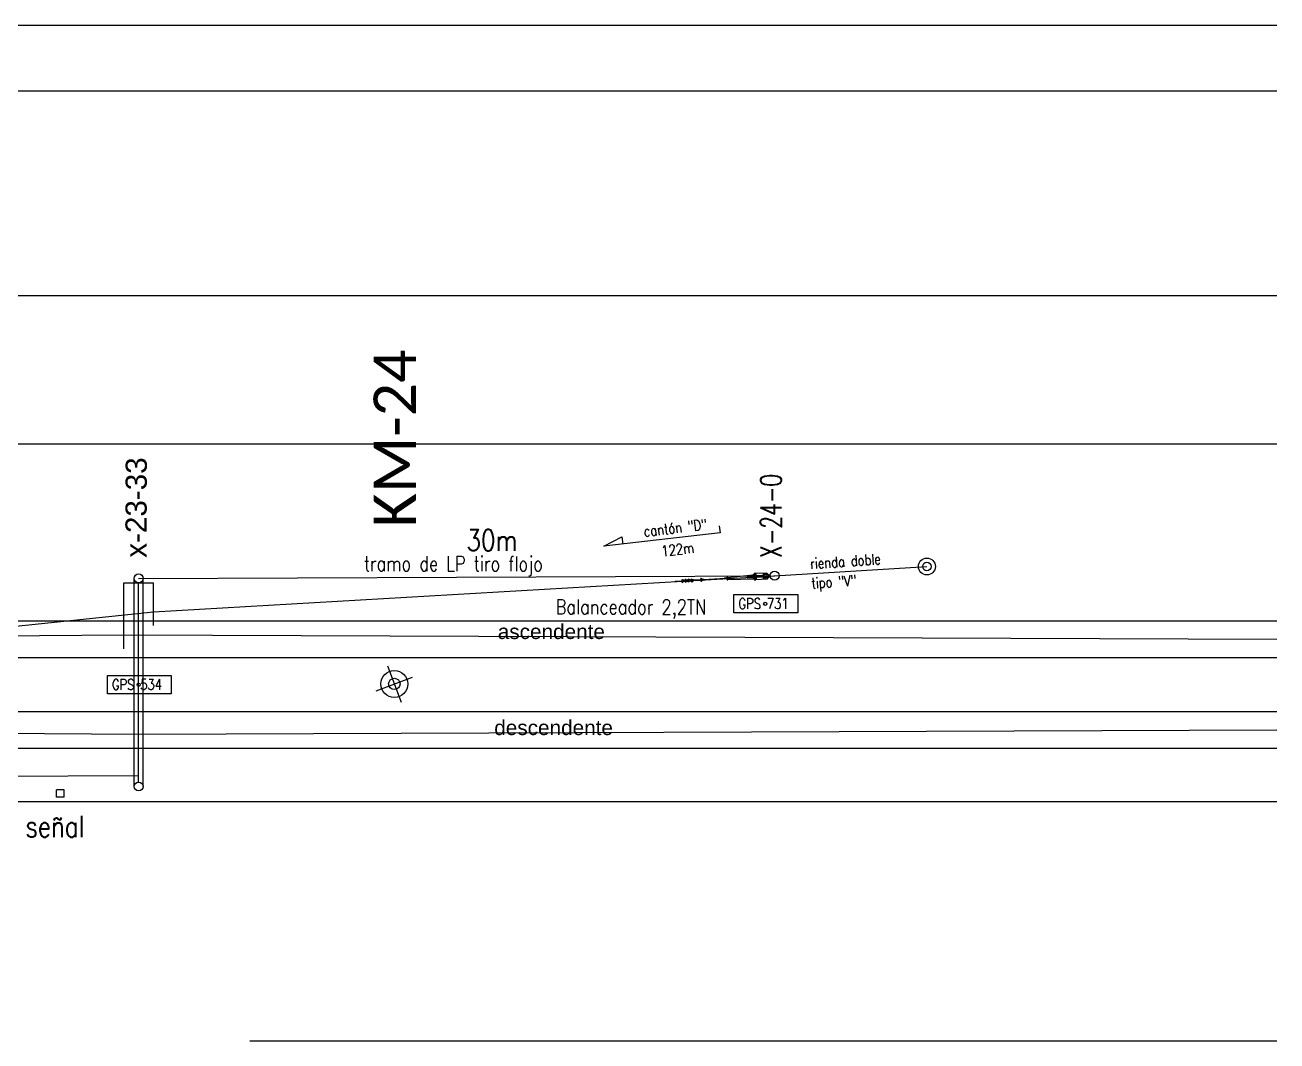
# Model space of a CAD drawing. Header units: millimetres. Extents: x 1022 to 1719, y 1617 to 1798.
# Drawn here: x 1659.9 to 1718.9, y 1693.6 to 1741.5 of the extents above; entities that cross this region are included whole.
import ezdxf

# ---------------------------------------------------------------- set-up
doc = ezdxf.new("R2010")
doc.units = ezdxf.units.MM
for name, color, linetype in [('CALLES', 8, 'Continuous'), ('EDIFICIOS', 8, 'Continuous'), ('LINEA_02', 8, 'Continuous'), ('n° de postación', 1, 'Continuous'), ('progresivas', 7, 'Continuous'), ('pórticos', 4, 'Continuous'), ('textos', 7, 'Continuous'), ('Textos catenaria', 7, 'Continuous'), ('vías', 8, 'Continuous')]:
    doc.layers.add(name, color=color, linetype=linetype)
doc.styles.add('progresivas', font='calibri.ttf')
doc.styles.add('ROMANS', font='arial.ttf', dxfattribs={"width": 0.7})
doc.styles.add('SIMPLEX', font='simplex.shx', dxfattribs={"width": 0.75})
doc.linetypes.add('ZIGZAG', pattern='A,0.00254,-5.08,[131,ltypeshp.shx,S=5.08,R=0,X=-5.08,Y=0],-10.16,[131,ltypeshp.shx,S=5.08,R=180,X=5.08,Y=0],-5.08', length=20.32254)

# ---------------------------------------------------------------- blocks, each defined once
blk = doc.blocks.new('Balanceador vista superior')
at = {"color": 3}
for p, q in [((-0.894, -0.317), (-0.947, 0.051)), ((-0.371, 0.09), (-0.942, 0.015)), ((-0.263, 0.015), (-0.552, -0.027)), ((-0.491, 0.058), (-0.545, 0.05)), ((-0.49, 0.046), (-0.543, 0.039)), ((-0.543, 0.039), (-0.535, -0.017)), ((-0.358, 0.001), (-0.491, 0.058)), ((-0.482, -0.009), (-0.49, 0.046)), ((-0.358, 0.001), (-0.371, 0.09)), ((-0.283, 0.012), (-0.371, 0.09)), ((-0.295, -0.095), (-0.31, 0.008)), ((-0.248, -0.088), (-0.263, 0.015)), ((-4.311, -0.687), (-4.33, -0.558)), ((-4.244, -0.579), (-4.275, -0.583)), ((-4.167, -0.666), (-4.185, -0.537)), ((-4.099, -0.558), (-4.131, -0.562)), ((-4.043, -0.572), (-4.076, -0.577)), ((-4.046, -0.583), (-4.031, -0.581)), ((-4.022, -0.645), (-4.041, -0.516)), ((-3.955, -0.537), (-3.986, -0.542)), ((-3.899, -0.552), (-3.932, -0.556)), ((-3.896, -0.571), (-3.929, -0.576)), ((-3.902, -0.562), (-3.887, -0.56)), ((-3.878, -0.624), (-3.896, -0.496)), ((-3.81, -0.516), (-3.842, -0.521)), ((-3.801, -0.58), (-3.833, -0.585)), ((-3.754, -0.531), (-3.787, -0.536)), ((-3.751, -0.551), (-3.784, -0.555)), ((-3.469, -0.5), (-3.757, -0.541)), ((-3.465, -0.493), (-3.469, -0.5)), ((-3.463, -0.505), (-3.469, -0.5)), ((-3.457, -0.492), (-3.465, -0.493)), ((-3.456, -0.504), (-3.463, -0.505)), ((-3.46, -0.499), (-3.445, -0.496)), ((-3.436, -0.561), (-3.455, -0.432)), ((-3.369, -0.453), (-3.4, -0.457)), ((-3.36, -0.517), (-3.391, -0.521)), ((-3.313, -0.467), (-3.346, -0.472)), ((-3.31, -0.487), (-3.343, -0.492)), ((-2.312, -0.333), (-3.316, -0.478)), ((-2.234, -0.298), (-2.344, -0.313)), ((-2.299, -0.312), (-2.344, -0.318)), ((-2.344, -0.318), (-2.344, -0.313)), ((-2.294, -0.35), (-2.338, -0.356)), ((-2.337, -0.361), (-2.338, -0.356)), ((-2.228, -0.345), (-2.337, -0.361)), ((-2.321, -0.368), (-2.331, -0.302)), ((-2.294, -0.35), (-2.299, -0.312)), ((-2.225, -0.362), (-2.237, -0.281)), ((-2.214, -0.268), (-1.006, -0.053)), ((-2.2, -0.367), (-0.98, -0.233)), ((-2.178, -0.355), (-2.189, -0.274)), ((-0.6, -0.046), (-1.253, -0.14)), ((-1.241, -0.219), (-1.253, -0.14)), ((-0.594, -0.086), (-1.247, -0.18)), ((-0.588, -0.125), (-1.241, -0.219)), ((-0.864, -0.01), (-1.009, -0.031)), ((-0.998, -0.103), (-1.009, -0.031)), ((-0.862, -0.027), (-1.002, -0.079)), ((-0.977, -0.255), (-0.987, -0.183)), ((-0.835, -0.217), (-0.984, -0.207)), ((-0.832, -0.234), (-0.977, -0.255)), ((-0.33, -0.191), (-0.899, -0.281)), ((-0.854, -0.083), (-0.864, -0.01)), ((-0.832, -0.234), (-0.843, -0.162)), ((-0.588, -0.125), (-0.6, -0.046)), ((-0.537, -0.13), (-0.552, -0.027)), ((-0.248, -0.088), (-0.537, -0.13)), ((-0.535, -0.017), (-0.482, -0.009)), ((-0.518, -0.135), (-0.465, -0.128)), ((-0.51, -0.19), (-0.518, -0.135)), ((-0.457, -0.183), (-0.51, -0.19)), ((-0.455, -0.194), (-0.508, -0.202)), ((-0.465, -0.128), (-0.457, -0.183)), ((-0.343, -0.102), (-0.455, -0.194)), ((-0.33, -0.191), (-0.343, -0.102)), ((-0.33, -0.191), (-0.268, -0.091)), ((-0.232, -0.033), (-0.259, -0.009)), ((-0.251, -0.065), (-0.232, -0.033)), ((-0.208, -0.03), (-0.232, -0.033)), ((-4.636, -0.668), (-4.647, -0.669)), ((-4.629, -0.661), (-4.637, -0.662)), ((-4.635, -0.674), (-4.637, -0.662)), ((-4.628, -0.673), (-4.635, -0.674)), ((-4.339, -0.625), (-4.632, -0.667)), ((-4.347, -0.62), (-4.34, -0.619)), ((-4.345, -0.632), (-4.338, -0.631)), ((-4.332, -0.618), (-4.34, -0.619)), ((-4.338, -0.631), (-4.34, -0.619)), ((-4.331, -0.63), (-4.338, -0.631)), ((-4.335, -0.625), (-4.32, -0.622)), ((-4.235, -0.643), (-4.266, -0.647)), ((-4.188, -0.593), (-4.221, -0.598)), ((-4.185, -0.613), (-4.218, -0.618)), ((-4.191, -0.604), (-4.176, -0.602)), ((-4.09, -0.622), (-4.122, -0.626)), ((-4.04, -0.592), (-4.073, -0.597)), ((-3.946, -0.601), (-3.977, -0.606))]:
    blk.add_line(p, q, dxfattribs=at)
blk.add_circle((0, 0), 0.00196, dxfattribs=at)
for centre, radius, start, end in [((-4.327, -0.625), 0.0672, 54.83404, 92.18865), ((-4.333, -0.629), 0.0739, 11.74618, 52.48875), ((-4.255, -0.615), 0.038, 11.45297, 73.37456), ((-4.183, -0.604), 0.0672, 54.83404, 92.18865), ((-4.189, -0.608), 0.0739, 11.74618, 52.48875), ((-4.11, -0.594), 0.038, 11.45297, 73.37456), ((-4.111, -0.59), 0.038, 303.02134, 4.94294), ((-4.038, -0.584), 0.0672, 54.83404, 92.18865), ((-4.044, -0.587), 0.0739, 11.74618, 52.48875), ((-4.046, -0.578), 0.0739, 323.90716, 4.64973), ((-3.966, -0.574), 0.038, 11.45297, 73.37456), ((-3.966, -0.569), 0.038, 303.02134, 4.94294), ((-3.894, -0.563), 0.0672, 54.83404, 92.18865), ((-3.9, -0.566), 0.0739, 11.74618, 52.48875), ((-3.901, -0.557), 0.0739, 323.90716, 4.64973), ((-3.821, -0.553), 0.038, 11.45297, 73.37456), ((-3.822, -0.548), 0.038, 303.02134, 4.94294), ((-3.452, -0.499), 0.0672, 54.83404, 92.18865), ((-3.453, -0.496), 0.0672, 284.20725, 321.56186), ((-3.458, -0.503), 0.0739, 11.74618, 52.48875), ((-3.46, -0.494), 0.0739, 323.90716, 4.64973), ((-3.38, -0.489), 0.038, 11.45297, 73.37456), ((-3.38, -0.485), 0.038, 303.02134, 4.94294), ((-2.213, -0.277), 0.024, 8.19795, 188.19795), ((-2.201, -0.359), 0.024, 188.19795, 8.19795), ((-4.328, -0.622), 0.0672, 284.20725, 321.56186), ((-4.335, -0.62), 0.0739, 323.90716, 4.64973), ((-4.255, -0.611), 0.038, 303.02134, 4.94294), ((-4.183, -0.601), 0.0672, 284.20725, 321.56186), ((-4.19, -0.599), 0.0739, 323.90716, 4.64973), ((-4.039, -0.58), 0.0672, 284.20725, 321.56186), ((-3.894, -0.559), 0.0672, 284.20725, 321.56186)]:
    blk.add_arc(centre, radius, start, end, dxfattribs=at)

msp = doc.modelspace()

# ---------------------------------------------------------------- linework, layer by layer
at = {"color": 7}
for p, q in [((1692.67, 1717.56), (1687.185, 1716.936)), ((1687.185, 1716.936), (1688.037, 1717.378)), ((1688.037, 1717.378), (1688.076, 1717.037)), ((1692.631, 1717.9), (1692.67, 1717.56))]:
    msp.add_line(p, q, dxfattribs=at)
for p, q in [((1695.24, 1715.544), (1702.427, 1715.976)), ((1693.325, 1714.648), (1696.336, 1714.648)), ((1693.325, 1713.785), (1693.325, 1714.648)), ((1696.336, 1714.648), (1696.336, 1713.785)), ((1696.336, 1713.785), (1693.325, 1713.785)), ((1676.98, 1711.287), (1677.626, 1709.581)), ((1663.766, 1710.827), (1666.777, 1710.827)), ((1663.766, 1709.965), (1663.766, 1710.827)), ((1666.777, 1710.827), (1666.777, 1709.964)), ((1676.45, 1710.111), (1678.156, 1710.757)), ((1666.777, 1709.964), (1663.766, 1709.965)), ((1665.239, 1706.095), (1604.561, 1705.875)), ((1661.72, 1705.435), (1661.37, 1705.435)), ((1661.37, 1705.085), (1661.37, 1705.435)), ((1661.72, 1705.085), (1661.37, 1705.085)), ((1661.72, 1705.085), (1661.72, 1705.435))]:
    msp.add_line(p, q)
at = {"color": 11, "linetype": 'ZIGZAG', "ltscale": 0.02}
msp.add_line((1665.24, 1715.415), (1695.24, 1715.544), dxfattribs=at)
at = {"color": 3}
msp.add_lwpolyline([(1634.523, 1710.561), (1665.94, 1713.843), (1695.24, 1715.544)], dxfattribs=at)
for centre, radius in [((1702.427, 1715.976), 0.4), ((1702.427, 1715.976), 0.2), ((1694.799, 1714.215), 0.0747), ((1677.303, 1710.434), 0.639), ((1665.239, 1710.395), 0.0747), ((1677.303, 1710.434), 0.269)]:
    msp.add_circle(centre, radius)
at = {"layer": 'CALLES'}
for p, q in [((1607.618, 1728.758), (1678.288, 1728.759)), ((1678.288, 1728.759), (1718.938, 1728.759)), ((1607.618, 1721.758), (1718.938, 1721.759)), ((1599.25, 1704.885), (1718.938, 1704.887)), ((1670.481, 1693.586), (1718.938, 1693.587))]:
    msp.add_line(p, q, dxfattribs=at)
at = {"layer": 'EDIFICIOS'}
msp.add_line((1657.638, 1741.528), (1718.938, 1741.529), dxfattribs=at)
at = {"layer": 'LINEA_02'}
for p, q in [((1657.088, 1738.428), (1678.288, 1738.429)), ((1678.288, 1738.429), (1718.938, 1738.429))]:
    msp.add_line(p, q, dxfattribs=at)
at = {"layer": 'pórticos', "color": 5}
for p, q in [((1664.539, 1712.085), (1664.54, 1715.205)), ((1664.54, 1715.205), (1665.94, 1715.204)), ((1665.94, 1713.194), (1665.94, 1715.204))]:
    msp.add_line(p, q, dxfattribs=at)
at = {"layer": 'pórticos'}
for p, q in [((1665.029, 1705.595), (1665.03, 1715.415)), ((1665.239, 1705.805), (1665.24, 1715.205)), ((1665.449, 1705.595), (1665.45, 1715.415))]:
    msp.add_line(p, q, dxfattribs=at)
for centre in [(1665.24, 1715.415), (1695.24, 1715.544), (1665.239, 1705.595)]:
    msp.add_circle(centre, 0.21, dxfattribs=at)
at = {"layer": 'vías'}
for p, q in [((1718.938, 1713.404), (1149.353, 1713.412)), ((1718.938, 1711.664), (1022.329, 1711.674)), ((1718.938, 1709.124), (1149.353, 1709.132)), ((1718.938, 1707.384), (1149.353, 1707.392))]:
    msp.add_line(p, q, dxfattribs=at)
at = {"layer": 'vías', "color": 1}
for p, q in [((1664.539, 1712.73), (1603.861, 1712.335)), ((1718.938, 1712.534), (1664.539, 1712.73)), ((1665.239, 1708.055), (1603.861, 1708.453)), ((1718.938, 1708.254), (1665.239, 1708.055))]:
    msp.add_line(p, q, dxfattribs=at)

# ---------------------------------------------------------------- block references
at = {"color": 7, "rotation": 355.1243737762133}
msp.add_blockref('Balanceador vista superior', (1695.24, 1715.544), dxfattribs=at)

# ---------------------------------------------------------------- texts
at = {"layer": 'n° de postación', "style": 'ROMANS'}
msp.add_text('x-23-33', height=1, rotation=89.78027, dxfattribs=at).set_placement((1665.612, 1716.389))
at = {"layer": 'progresivas', "style": 'progresivas'}
msp.add_text('KM-24', height=2, rotation=90, dxfattribs=at).set_placement((1678.325, 1717.82))
at = {"layer": 'textos', "style": 'ROMANS'}
for s, p in [('ascendente', (1682.181, 1712.554)), ('descendente', (1682.016, 1708.022))]:
    msp.add_text(s, height=0.7, dxfattribs=at).set_placement(p)
at = {"layer": 'Textos catenaria', "style": 'SIMPLEX'}
for s, height, rotation, width, p in [('X-24-0', 1, 90, 0.7, (1695.57, 1716.386)), ('cantón "D"', 0.5, 6.66328, 0.8, (1689.091, 1717.379)), ('122m', 0.5, 6.66328, 0.8, (1689.93, 1716.45)), ('tramo de LP tiro flojo', 0.7, 359.93487, 0.8, (1675.864, 1715.764)), ('rienda doble', 0.5, 3.96491, 0.8, (1696.929, 1715.855)), ('tipo "V"', 0.5, 3.96491, 0.8, (1696.992, 1714.935)), ('Balanceador 2,2TN', 0.7, 359.93487, 0.8, (1684.912, 1713.724)), ('GPS 731', 0.5, 359.99912, 0.8, (1693.538, 1713.978)), ('GPS 534', 0.5, 359.99912, 0.8, (1663.979, 1710.157))]:
    msp.add_text(s, height=height, rotation=rotation, dxfattribs=dict(at, width=width)).set_placement(p)
at = {"layer": 'Textos catenaria', "color": 7, "style": 'SIMPLEX', "width": 0.8}
msp.add_text('30m', height=1, dxfattribs=at).set_placement((1680.704, 1716.716))
at = {"layer": 'Textos catenaria', "style": 'SIMPLEX', "width": 0.8}
msp.add_text('señal', height=1, dxfattribs=at).set_placement((1659.901, 1703.21))

doc.saveas('drawing.dxf')
